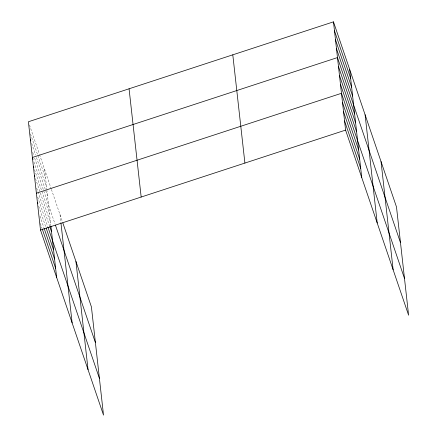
<?xml version="1.0" encoding="UTF-8"?>
<svg xmlns="http://www.w3.org/2000/svg" width="437" height="437" viewBox="0 0 437 437"><rect width="100%" height="100%" fill="white"/><g stroke="black" fill="none" stroke-linecap="round" stroke-linejoin="round"><path stroke-width="0.33" stroke-dasharray="2.19 1.64" d="M29.481 124.966L39.308 153.835M39.527 154.48L51.211 188.795M51.424 189.423L62.387 221.619M30.481 133.897L37.691 155.069M37.91 155.709L45.552 178.165M31.699 143.467L35.632 155.015M36.506 157.582L46.551 187.096M32.699 152.398L33.791 155.605M34.665 158.172L47.551 196.027M33.917 161.974L54.991 223.886M34.479 169.622L49.545 213.89M35.473 178.553L50.545 222.821M36.692 188.123L49.578 225.973M37.691 197.054L47.737 226.568M38.718 206.253L45.929 227.426M39.969 216.097L43.902 227.644M40.341 223.373L42.089 228.507M60.016 214.66L61.016 223.591M44.552 169.234L46.764 189.008M46.835 189.647L50.829 225.372"/><path stroke-width="0.66" d="M333.475 21.85L345.585 130.1L408.611 315.241L396.501 206.991L333.475 21.85L28.389 121.759L40.499 230.009L103.525 415.15L91.415 306.9L62.819 222.886M36.38 193.203L341.466 93.294L404.493 278.435M40.499 230.009L345.585 130.1M334.474 30.781L350.638 78.256M335.474 39.712L351.638 87.187M336.474 48.644L352.632 96.118M400.5 242.715L337.473 57.575L32.387 157.478L33.043 159.407M338.467 66.506L354.631 113.981M339.467 75.437L355.631 122.912M340.467 84.368L356.63 131.843M342.493 102.498L358.657 149.973M343.526 111.697L359.689 159.177M344.553 120.902L360.716 168.376M30.388 139.621L30.825 140.905M55.423 225.148L95.413 342.619M33.387 166.41L33.824 167.693M34.381 175.341L34.818 176.624M49.796 226.617L51.544 231.747M47.955 227.207L99.407 378.344M37.413 202.407L37.85 203.691M46.147 228.07L53.571 249.882M44.115 228.289L54.603 259.081M42.307 229.146L55.63 268.285M381.037 161.559L393.142 269.815M365.103 114.756L377.207 223.007M349.638 69.325L361.743 177.58M232.795 54.822L244.906 163.072M129.068 88.787L141.173 197.038M75.951 261.468L88.061 369.718M61.016 223.591L72.127 322.916M50.9 226.005L56.657 277.484"/></g></svg>
